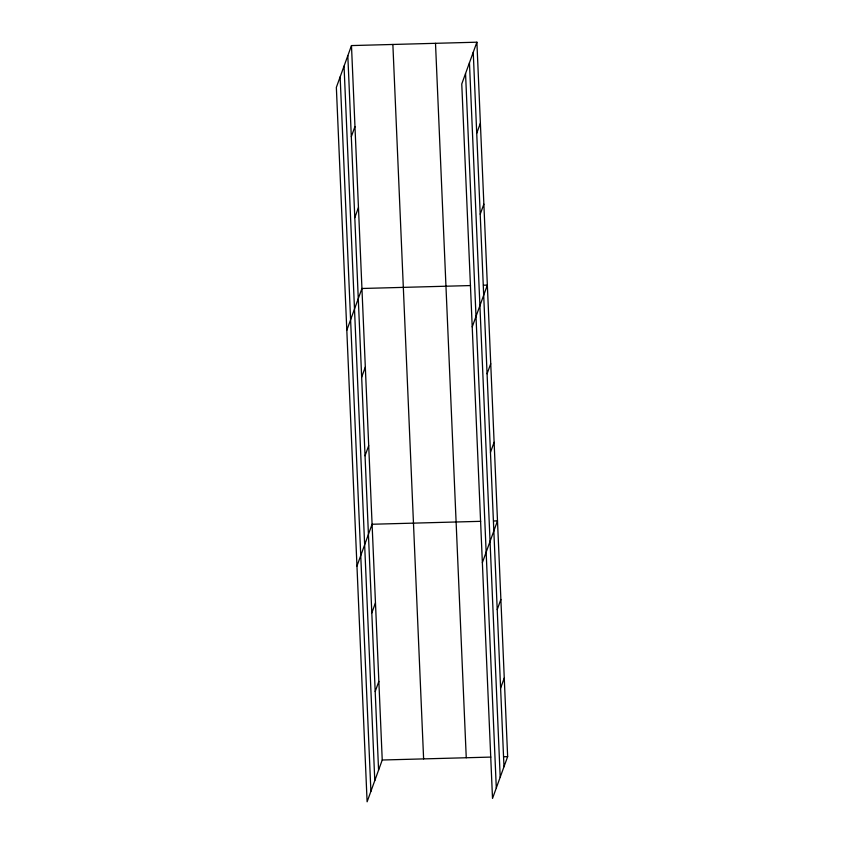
<?xml version="1.0" encoding="UTF-8"?>
<svg xmlns="http://www.w3.org/2000/svg" width="844" height="844" viewBox="0 0 844 844"><rect width="100%" height="100%" fill="white"/><g stroke="black" fill="none" stroke-linecap="round" stroke-linejoin="round"><path stroke-width="1.27" d="M351.484 45.576L336.355 87.365L367.108 801.8L382.237 760.011L351.484 45.576L476.892 42.2L507.645 756.635L492.516 798.424L461.763 83.989L476.892 42.2M351.315 136.654L354.965 126.547M354.796 217.625L358.457 207.518M346.81 330.268L361.939 288.49L470.53 285.557M361.665 377.184L365.325 367.077M476.723 133.268L480.384 123.171M365.041 455.771L368.701 445.664M480.204 214.239L483.865 204.142M356.959 566.039L372.088 524.251L480.679 521.328M472.218 326.892L487.347 285.114L483.464 285.209M371.814 612.944L375.464 602.838M487.072 373.797L490.733 363.701M375.19 691.531L378.851 681.424M490.459 452.384L494.109 442.288M482.367 562.653L497.496 520.875L493.613 520.98M497.221 609.568L500.872 599.462M500.597 688.155L504.258 678.048M382.237 760.011L490.828 757.089M503.762 756.741L507.645 756.635M473.241 52.307L503.984 766.742M469.454 62.762L500.197 777.197M465.55 73.534L496.304 787.969M435.504 43.318L466.257 757.754M392.871 44.468L423.614 758.904M347.823 55.683L378.576 770.118M344.046 66.138L374.789 780.573M340.143 76.91L370.896 791.345"/></g></svg>
